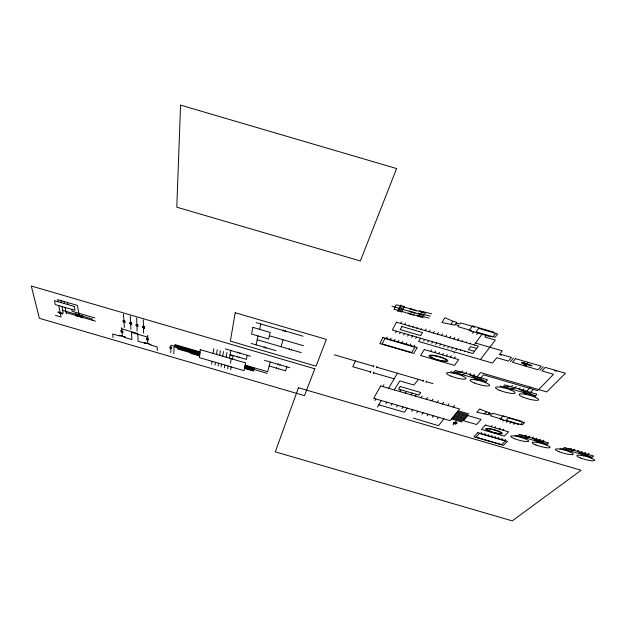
<?xml version="1.0" encoding="UTF-8"?>
<svg xmlns="http://www.w3.org/2000/svg" width="626" height="626" viewBox="0 0 626 626"><rect width="100%" height="100%" fill="white"/><g stroke="black" fill="none" stroke-linecap="round" stroke-linejoin="round"><path stroke-width="0.94" d="M157.251 350.396L157.267 347L150.913 345.145L148.745 343.901M170.796 352.704L170.937 348.768L169.873 348.22L171.774 348.463L169.896 347.547L171.798 347.766L169.92 346.843L170.875 347.007L170.937 345.216L199.819 353.635M173.825 353.612L174.114 346.726L199.764 354.206M211.682 364.191L212.065 361.319M213.13 353.424L213.763 348.682M215.031 365.169L215.438 362.305M216.565 354.426L217.238 349.691M218.106 366.061L218.529 363.205M219.71 355.349L220.422 350.623M221.048 366.922L221.494 364.074M222.731 356.225L223.474 351.515M224.398 367.9L224.875 365.06M226.174 357.235L226.948 352.524M227.645 368.847L228.138 366.014M229.499 358.205L230.853 350.466M230.431 363.283L231.252 358.698M230.634 369.716L231.15 366.891M232.567 359.097L233.107 356.124L230.024 355.224M237.176 357.235L237.379 356.178M237.974 353.111L238.177 352.039M238.866 357.728L239.077 356.671M239.672 353.612L239.883 352.532M247.231 355.286L246.354 359.387L238.968 357.235M256.065 344.848L258.1 335.959M259.594 329.331L260.823 323.971M264.102 347.782L264.375 346.702M265.768 348.267L266.042 347.187M270.275 362.016L267.638 371.695L245.196 365.146M283.108 331.06L283.445 329.879M284.853 331.569L285.19 330.395M284.986 331.623L285.307 330.512M281.043 346.718L283.046 339.754M276.246 368.589L276.551 367.564M277.999 364.794L278.304 363.753M277.936 369.082L278.241 368.057M279.697 365.294L280.01 364.246M289.142 349.691L289.478 348.596M290.824 350.184L291.168 349.089M286.849 366.852L285.597 370.803L278.077 368.604M355.466 360.983L352.743 366.734L370.631 371.961M386.305 338.455L387.064 336.984M401.297 312.327L402.221 310.559M402.362 310.285L403.293 308.501M403.582 307.953L404.521 306.153M370.279 372.634L370.983 371.281M373.237 366.969L373.965 365.584M125.497 337.516L124.347 337.281M390.248 339.613L391.023 338.142M373.245 373.495L373.957 372.149M376.242 367.853L376.977 366.468M395.616 332.68L396.422 331.162M400.554 323.415L401.391 321.834M394.192 340.763L394.983 339.3M399.623 333.846L400.444 332.336M404.646 324.612L405.499 323.032M398.136 341.913L398.942 340.458M403.637 335.02L404.466 333.509M408.739 325.81L409.169 325.027M402.08 343.071L402.901 341.608M418.637 316.161L423.153 317.789M419.78 314.127L424.318 315.762M421.087 311.811L425.641 313.454M407.643 336.193L408.496 334.691M412.831 327.007L413.27 326.224M420.422 316.991L420.695 316.506L413.763 314.956M421.572 314.964L421.854 314.479L414.889 312.922M422.886 312.648L423.168 312.163L416.165 310.598M406.031 344.222L406.861 342.766M374.872 400.593L375.819 398.942M382.901 386.594L383.918 384.826M411.658 337.367L412.518 335.865M416.924 328.204L417.37 327.421M409.975 345.38L410.82 343.924M415.664 338.541L416.54 337.046M421.016 329.401L421.47 328.619M377.509 407.057L381.344 400.554M388.605 388.261L397.463 373.252M413.919 346.53L414.772 345.082M420.562 338.22L418.63 341.467L492.513 363.08L496.817 357.72L508.398 361.1L511.434 357.462L499.759 354.05L502.295 350.881L475.564 343.064M425.109 330.598L426.032 329.041M423.685 340.888L424.584 339.394M429.201 331.796L430.14 330.238M385.882 403.809L386.876 402.166M394.31 389.928L399.803 380.89L413.88 385.006L418.465 379.387M427.691 342.054L428.607 340.575M433.286 332.993L434.241 331.444M391.047 405.312L392.056 403.684M399.662 391.493L400.75 389.74M431.705 343.228L432.636 341.749M437.378 334.19L438.349 332.641M430.625 351.413L431.533 349.981M435.712 344.402L436.658 342.923M441.471 335.387L442.457 333.846M396.548 406.916L397.588 405.296M405.366 393.159L406.485 391.414M451.143 324.065L452.95 321.248L456.714 322.351L454.875 325.16L441.917 322.531L444.922 317.711L452.95 321.248M434.569 352.571L435.493 351.139M439.718 345.575L440.681 344.104M445.563 336.577L446.557 335.043M402.048 408.528L403.113 406.908M411.071 394.826L412.213 393.089M438.505 353.721L439.444 352.297M443.724 346.749L444.703 345.278M449.656 337.774L450.665 336.248M422.847 381.461L423.739 380.123M442.449 354.872L443.404 353.455M407.26 408.121L404.474 412.276L378.847 404.795M415.351 396.07L416.509 394.341M447.739 347.915L448.717 346.452M453.74 338.971L454.766 337.445M425.852 382.345L426.752 381.007M446.393 356.022L447.355 354.613M451.745 349.089L452.739 347.626M457.833 340.168L458.874 338.65M411.681 411.337L412.784 409.733M421.055 397.737L422.237 396.015M450.337 357.18L451.315 355.764M455.751 350.263L456.761 348.807M461.925 341.366L462.45 340.607M453.952 353.033L454.296 352.54M470.807 330.685L471.104 330.262M473.444 326.897L473.741 326.467M454.28 358.33L455.266 356.922M460.321 350.638L460.783 349.981M466.01 342.563L466.542 341.804M472.481 333.384L473.592 331.803M416.72 412.808L417.847 411.212M426.275 399.263L427.488 397.549M464.335 351.812L464.805 351.155M470.103 343.76L470.642 343.001M476.652 334.605L477.779 333.032M421.932 414.326L423.082 412.737M431.674 400.843L432.91 399.13M453.24 373.159L455.266 370.373L487.435 379.771L485.197 382.494M468.35 352.986L468.827 352.328M474.187 344.957L481.973 334.261M486.159 335.481L485.001 337.046L495.33 340.067L480.4 359.535M427.159 415.852L428.333 414.271M437.097 402.424L438.357 400.718M462.716 370.928L461.722 372.259L453.952 372.18L485.979 381.539L473.279 375.631L474.305 374.317M490.956 336.193L490.534 336.765L469.218 330.528L472.442 325.88L493.969 332.179L493.538 332.758M461.542 375.584L462.27 374.614L465.58 373.386L466.581 372.055M493.061 336.811L495.26 337.124L497.67 333.963L478.593 328.384L476.128 331.858L493.061 336.811L495.659 333.376M432.308 417.354L433.497 415.781M442.425 403.981L443.709 402.283M470.439 373.19L469.43 374.512L477.661 379.113L476.895 380.068M437.347 418.825L438.56 417.252M447.653 405.507L448.959 403.817M477.129 376.758L480.471 372.54L546.772 391.923L565.442 373.26L545.293 367.368L541.96 370.921L553.533 374.301L537.624 390.64L483.483 374.817L480.979 377.885M443.92 418.817L438.474 425.696L413.332 418.098M453.177 407.119L454.507 405.437M453.044 424.874L454.108 423.591L455.971 423.974L453.459 423.035L456.237 423.653L453.302 422.573L456.855 423.379L453.936 422.268L457.058 422.957L455.266 422.19L456.667 420.508M510.417 361.695L513.476 358.056M502.467 387.541L504.822 384.857L536.975 394.255L534.401 396.876M525.183 366.014L525.457 365.701L523.774 364.309M525.582 364.786L526.56 364.457M526.975 363.988L528.367 362.415M484.751 413.731L486.472 411.806L489.673 412.737L487.936 414.662L476.816 412.268L479.688 408.958L486.472 411.806M512.428 385.459L511.278 386.743L503.288 386.602L535.3 395.961L522.827 390.115L524.009 388.848M510.761 389.967L511.606 389.036L515.128 387.87L516.293 386.586M520.151 387.713L518.977 388.989L526.99 393.527L526.106 394.45M480.666 433.466L481.605 432.464M539.941 370.326L543.258 366.773M491.034 426.697L492.02 425.649M484.086 434.467L485.033 433.466M526.669 391.242L530.527 387.173M494.524 427.714L495.526 426.674M487.513 435.469L488.46 434.467M502.803 421.251L503.844 420.163M530.519 392.361L533.368 389.395M490.933 436.463L491.895 435.469M499.36 429.131L500.37 428.09M506.371 422.292L507.42 421.204M494.352 437.464L495.322 436.471M502.858 430.148L503.875 429.107M509.932 423.332L510.996 422.253M144.489 342.954L138.103 341.373L137.798 333.509L121.78 328.853M497.772 438.458L498.75 437.472M513.492 424.365L514.564 423.293M501.191 439.46L502.185 438.474M518.688 423.998L518.297 424.381L500.111 419.076L503.124 415.891L521.474 421.243L521.075 421.642M520.488 424.522L522.374 424.835L524.588 422.667L508.335 417.918L506.035 420.304L520.488 424.522L522.882 422.167M504.611 440.454L505.612 439.475M517.162 436.478L519.4 434.334L548.626 442.872L546.216 444.961M526.356 435.031L525.269 436.048L517.945 435.727L547.061 444.233L535.762 439.116L536.881 438.106M524.713 438.685L525.511 437.942L528.767 437.073L529.862 436.056M533.375 437.081L532.264 438.098L539.502 442.026L538.673 442.762M539.26 440.141L540.394 439.131M542.758 441.158L543.9 440.156M561.913 449.546L564.425 447.488L593.636 456.01L590.944 458.021M571.515 448.216L570.294 449.194L562.797 448.826L591.891 457.316L580.779 452.262L582.031 451.283M569.457 451.745L575.02 449.241M578.526 450.266L577.289 451.236L584.332 455.11L583.409 455.822M584.277 453.279L585.537 452.308M587.775 454.304L589.043 453.334M471.511 330.661L470.392 330.364L471.527 330.591M473.115 326.506L474.093 326.78M474.054 326.858L473.115 326.608M501.16 418.943L502.075 419.263L501.199 419.044M503.695 416.36L504.493 416.58M504.478 416.65L503.68 416.439M121.295 335.896L119.136 335.857L112.727 333.987L113.056 337.5M404.044 307.053L399.904 306.873L400.828 305.073L404.044 307.053L410.773 309.025M402.823 309.393L398.699 309.213L399.623 307.429L402.823 309.393L409.521 311.349M401.759 311.443L397.651 311.263L398.559 309.487L401.759 311.443L408.426 313.391M146.625 343.283L144.277 343.173L145.615 343.463M78.039 315.277L79.956 314.98M80.144 316.24L78.344 316.568M94.823 317.914L72.076 311.286L71.74 309.377M66.168 312.609L95.496 321.161M431.744 313.814L419.397 310.762M472.176 326.263L460.619 322.883L459.875 323.994L456.315 322.953M472.466 326.349L474.719 327.015M400.366 305.973L396.219 304.76L393.997 309.174L398.105 310.379M430.383 316.13L418.098 313.086M455.274 324.558L458.819 325.59L458.083 326.702L469.547 330.051M391.978 306.216L399.161 308.321M429.186 318.157L416.955 315.121M499.415 354.543L501.59 355.177M554.3 370.592L556.475 371.226M476.676 348.392L470.572 346.616L468.444 349.566L474.5 351.342M522.945 362.423L525.12 363.057M521.881 362.501L532.061 365.474M521.474 362.97L531.646 365.944M450.814 371.601L452.496 372.094M474.508 378.527L476.19 379.02M500.127 386.015L501.809 386.5M523.805 392.932L525.488 393.425M285.033 330.943L303.023 336.201M256.183 322.617L283.265 330.528M269.383 335.763L303.618 345.755M334.307 354.801L373.597 366.28M376.609 367.157L423.293 380.796M426.298 381.672L432.965 383.621M373.597 372.83L394.169 378.832M257.231 339.761L289.314 349.136M290.996 349.629L301.278 352.634M502.881 416.149L493.03 413.277L492.333 414.044L489.297 413.152M503.132 416.227L505.049 416.791M251.316 343.455L264.242 347.234M265.909 347.72L276.074 350.685M488.311 414.255L491.332 415.132L490.643 415.891L500.417 418.747M458.177 410.773L468.757 413.864M457.403 411.728L467.958 414.803M456.667 412.636L467.192 415.711M455.931 413.543L466.433 416.603M455.165 414.482L465.642 417.534M454.413 415.406L464.86 418.458M225.329 348.893L238.068 352.61M239.774 353.111L250.408 356.217M264.501 360.326L278.14 364.309M279.845 364.809L289.728 367.697M453.701 416.282L464.124 419.326M515.057 435.164L516.591 435.61M536.599 441.455L538.125 441.901M559.879 448.247L561.412 448.693M581.405 454.539L582.939 454.985M452.958 417.198L463.357 420.226M452.238 418.09L462.606 421.11M451.495 418.997L461.839 422.018M269.188 366.007L276.387 368.111M230.125 354.613L237.277 356.703M62.67 310.371L92.139 318.97L92.312 320.23M174.889 344.59L199.999 351.914M147.65 337.132L131.515 332.422L131.898 339.566L125.411 337.672L123.377 336.506M174.865 345.176L199.937 352.493M245.087 365.654L254.195 368.315M174.842 345.763L199.882 353.072M244.962 366.226L254.062 368.878M244.836 366.82L267.2 373.346M244.727 367.329L253.796 369.974M177.307 348.267L199.702 354.801M244.602 367.931L253.655 370.569M177.275 348.807L199.647 355.333M244.492 368.432L253.538 371.077M190.515 353.283L199.584 355.928M55.448 315.355L61.043 316.991L58.734 305.582M119.081 335.254L125.482 337.117M144.567 342.688L150.983 344.558M526.184 364.88L526.646 365.169L525.543 364.88M62.803 314.174L58.124 312.468M65.151 307.46L66.458 313.79M58.03 301.709L57.608 299.619L77.405 305.402L78.79 313.243M61.911 306.513L63.148 312.797M60.957 300.597L61.364 302.679M64.016 301.497L64.415 303.571M67.506 302.514L67.78 304.557M121.655 327.688L121.984 330.794L120.787 330.622L123.103 331.686L121.061 331.451L122.993 332.359L121.115 332.156L122.148 332.641L122.414 336.185M123.447 314.095L123.885 320.434L125.02 321.075L122.939 320.794L125.02 321.772L122.946 321.529L125.114 322.586L124.003 322.453L124.339 327.429M130.239 316.075L130.584 322.39L131.71 323.032L129.629 322.75L131.703 323.72L129.629 323.478L131.789 324.534L130.67 324.401L130.936 329.354M136.617 317.938L136.875 324.229L138.002 324.871L135.912 324.581L137.986 325.551L135.897 325.309L138.056 326.357L136.93 326.232L137.133 331.162M143.276 319.878L143.44 326.146L144.559 326.78L142.47 326.498L144.536 327.468L142.446 327.226L144.598 328.267L143.471 328.141L143.597 333.048M147.673 335.356L147.72 338.322L146.57 338.204L148.565 339.112L146.687 338.916L148.636 339.84L146.57 339.582L147.619 340.075L147.681 343.596M180.562 105.121L176.79 207.183L360.365 260.948L396.61 168.558L180.562 105.121M200.234 349.66L199.404 357.626L244.015 370.647L245.674 362.923L200.234 349.66M235.196 312.734L230.384 341.131L316.052 366.147L326.365 339.378L235.196 312.734M252.92 327.398L251.503 334.026L268.562 339.01L270.229 332.461L252.92 327.398M298.453 387.752L275.276 451.847L512.256 520.879L581.124 470.243L298.453 387.752M314.808 368.8L304.479 395.655L39.368 318.298L31.3 286.012L314.808 368.8M382.924 337.469L379.802 343.588L413.7 353.494L417.292 347.516L382.924 337.469M384.935 338.47L382.15 343.87L411.736 352.524L414.889 347.227L384.935 338.47M396.415 322.202L392.353 329.972L472.888 353.518L478.327 346.162L396.415 322.202M408.535 313.18L408.308 313.61L413.645 315.168L413.88 314.745L408.535 313.18M409.639 311.138L409.404 311.568L414.772 313.133L415.007 312.71L409.639 311.138M410.891 308.806L410.664 309.236L416.047 310.817L416.282 310.386L410.891 308.806M401.876 326.522L400.202 329.612L420.688 335.599L422.495 332.547L401.876 326.522M380.686 385.952L373.675 398.316L450.157 420.641L459.617 408.997L380.686 385.952M400.163 386.485L398.535 389.122L418.982 395.092L420.742 392.502L400.163 386.485M424.295 349.566L420.602 355.513L454.476 365.412L458.639 359.606L424.295 349.566M515.511 358.659L512.436 362.282L537.922 369.739L541.216 366.179L515.511 358.659M467.755 415.539L463.397 420.672L476.527 424.506L481.073 419.428L467.755 415.539M477.74 432.613L473.898 436.799L503.335 445.383L507.529 441.314L477.74 432.613M485.424 425.054L481.402 429.42L504.259 436.095L508.562 431.815L485.424 425.054M479.422 433.411L476.003 437.105L501.692 444.609L505.385 440.994L479.422 433.411M62.71 313.36L60.292 313.274L57.936 311.967L62.71 313.36M421.212 311.591L419.725 311.412L422.44 312.21L421.212 311.591M419.905 313.908L418.426 313.728L421.134 314.526L419.905 313.908M418.755 315.942L417.292 315.762L419.983 316.553L418.755 315.942M82.319 315.637L75.863 314.667L75.644 313.712L82.468 316.6L82.319 315.637M82.491 316.905L76.114 315.934L75.887 314.972L82.64 317.851L82.491 316.905M74.361 306.474L54.47 300.668L55.284 304.58L75.018 310.339L74.361 306.474M559.073 451.722A9.265 1.588 15.1 0 0 573.228 454.241A9.265 1.588 15.1 0 0 560.653 449.304A9.265 1.588 15.1 0 0 559.073 451.722M580.427 457.95A9.273 1.588 15 0 0 594.653 460.493A9.273 1.588 15 0 0 582.141 455.572A9.273 1.588 15 0 0 580.427 457.95M535.981 444.976A9.257 1.588 15.1 0 0 550.058 447.48A9.257 1.588 15.1 0 0 537.413 442.519A9.257 1.588 15.1 0 0 535.981 444.976M514.619 438.74A9.249 1.596 15.2 0 0 528.618 441.22A9.249 1.596 15.2 0 0 515.91 436.236A9.249 1.596 15.2 0 0 514.619 438.74M499.775 390.381A10.157 1.925 15.3 0 0 515.104 392.925A10.157 1.925 15.3 0 0 501.097 387.291A10.157 1.925 15.3 0 0 499.775 390.381M523.242 397.244A10.157 1.925 15.2 0 0 538.657 399.803A10.157 1.925 15.2 0 0 524.737 394.2A10.157 1.925 15.2 0 0 523.242 397.244M474.391 382.963A10.149 1.925 15.4 0 0 489.626 385.475A10.149 1.925 15.4 0 0 475.541 379.825A10.149 1.925 15.4 0 0 474.391 382.963M450.908 376.101A10.141 1.925 15.5 0 0 466.057 378.589A10.141 1.925 15.5 0 0 451.886 372.908A10.141 1.925 15.5 0 0 450.908 376.101M489.751 431.111A7.246 1.252 15.3 0 0 500.87 433.169A7.246 1.252 15.3 0 0 491.128 429.248A7.246 1.252 15.3 0 0 489.751 431.111M488.922 431.095A8.701 1.502 15.3 0 0 502.263 433.568A8.701 1.502 15.3 0 0 490.573 428.865A8.701 1.502 15.3 0 0 488.922 431.095M432.981 358.471A9.781 1.909 15.6 0 0 447.825 361.006A9.781 1.909 15.6 0 0 434.475 355.458A9.781 1.909 15.6 0 0 432.981 358.471M433.888 358.448A8.154 1.588 15.6 0 0 446.252 360.56A8.154 1.588 15.6 0 0 435.125 355.936A8.154 1.588 15.6 0 0 433.888 358.448"/></g></svg>
